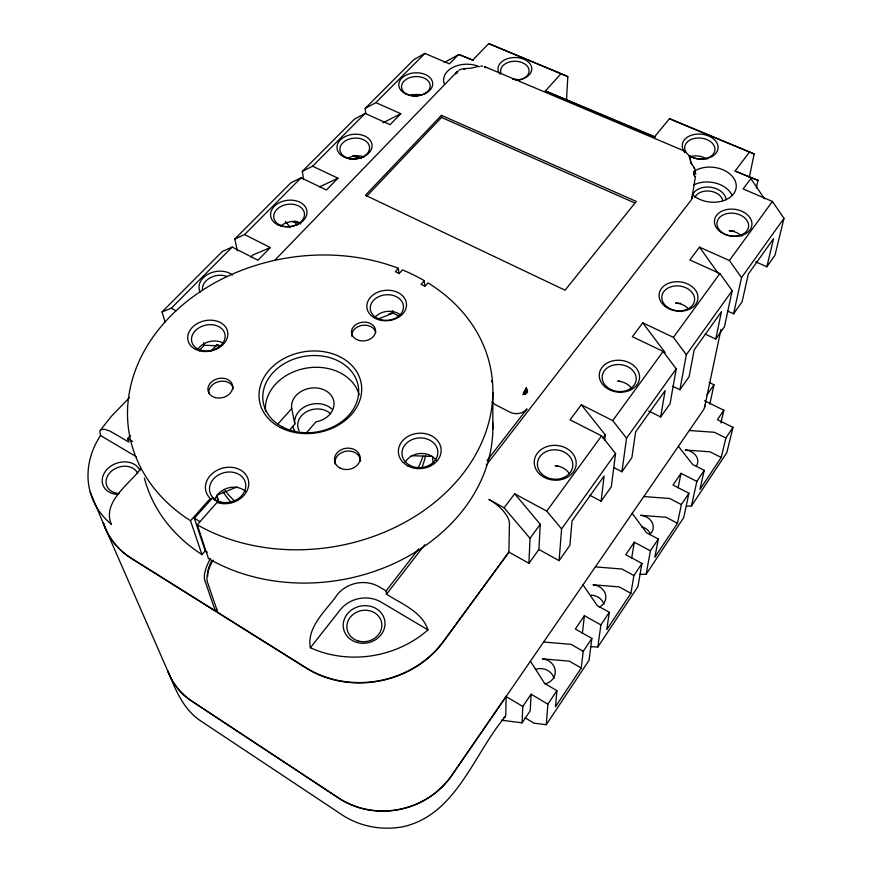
<?xml version="1.0" encoding="UTF-8"?>
<svg xmlns="http://www.w3.org/2000/svg" width="872" height="872" viewBox="0 0 872 872"><rect width="100%" height="100%" fill="white"/><g stroke="black" fill="none" stroke-linecap="round" stroke-linejoin="round"><path stroke-width="1.31" d="M492.844 429.198L492.854 392.509M501.378 720.196L522.099 722.844L522.797 706.451L531.113 694.199L547.889 704.173L546.275 724.719L533.991 723.161L525.064 717.787M504.125 507.787L488.92 499.482A24.242 10.649 37.2 0 1 509.444 523.625L508.899 552.118L528.944 563.301L530.023 538.34L540.248 524.268L514.633 493.77L504.125 507.787L530.023 538.34M531.113 694.199L530.22 710.789L522.099 722.844M528.944 563.301L538.896 549.48L540.248 524.268M566.495 100.149L567.814 76.605L561.056 73.651L488.702 43.6L472.635 60.266L459.522 54.729A19.413 13.036 -1.8 0 0 458.094 54.947L444.153 62.544M538.896 549.48L559.105 560.642L561.59 528.912L615.567 453.516L601.571 435.891L570.081 419.792L581.352 404.75L612.711 420.609L626.543 438.191L621.932 471.774L613.801 467.555M704.979 405.284A17.396 13.756 9.7 0 1 703.039 410.527L530.427 661.194L544.64 683.441L556.914 690.668L555.475 706.8L581.232 668.05L583.226 651.319L591.859 638.413L575.346 629.017L584.414 615.654L600.873 624.93L597.832 647.035L590.355 646.643M582.365 633.454L584.414 615.654M604.645 440.229L605.255 434.899L581.352 404.75M589.864 495.274L601.102 501.226L604.1 476.058L572.054 520.955L569.874 545.414L559.105 560.642M591.859 638.413L589.058 660.257L546.275 724.719M615.567 453.516L611.305 486.805L601.102 501.226M582.997 584.84L597.266 605.593L609.31 612.318L606.781 629.606L630.903 593.331L633.9 575.531L641.977 563.454L625.78 554.701L634.271 542.188L650.414 550.842L646.13 574.256L639.83 574.332M631.644 558.32L634.271 542.188M691.812 198.685L695.475 176.384M648.768 411.05L660.671 416.969L665.118 390.58L635.623 431.913L631.851 457.735L621.932 471.774M641.977 563.454L637.901 586.66L597.832 647.035M672.672 386.22L679.909 389.751L686.329 354.708L673.391 337.344L642.773 322.825L632.374 336.69L663.123 351.427L676.214 368.834L670.088 403.649L660.671 416.969M632.222 513.368L646.501 532.759L658.306 539.038L654.85 557.306L677.468 523.265L681.359 504.561L688.924 493.247L673.042 485.072L681.01 473.333L696.837 481.409L691.463 505.934L686.395 506.272M678.111 487.764L681.01 473.333M705.284 334.129L715.759 339.045L721.438 311.685L694.188 349.868L689.087 376.769L679.909 389.751M749.31 177.321L754.149 153.995L749.604 151.957L669.467 118.668L654.436 136.991L545.392 90.971L561.056 73.651M704.532 407.475L720.991 329.409M688.924 493.247L683.735 517.587L646.13 574.256M727.695 311.108L733.581 313.822L741.527 277.623L729.384 260.51L699.486 247.158L689.883 259.976L719.901 273.525L732.175 290.681L724.479 326.706L715.759 339.045M709.819 404.15L713.983 384.792L709.121 382.448M756.351 188.025L758.008 180.319L735.085 171.021L749.604 151.957M678.405 446.3L692.662 464.471L704.249 470.335L699.954 489.443L721.231 457.44L725.886 437.973L732.992 427.335L717.405 419.683L723.836 410.222L704.522 400.804M720.893 422.975L723.836 410.222M755.697 261.818L766.848 266.767L773.573 238.656L748.329 274.026L742.094 301.788L733.581 313.822M732.992 427.335L726.823 452.644L691.463 505.934M758.008 180.319L750.389 177.485A21.222 14.9 7 0 1 750.89 178.586L743.118 188.952L772.428 201.443L783.972 218.338L774.957 255.3L766.848 266.767M275.181 259.856L457.266 71.526M455.653 73.815L456.492 72.18M456.754 73.335L457.996 71.199L456.427 73.313M129.394 397.741L111.561 416.075L100.629 429.885L99.844 431.193L100.509 435.499A95.462 76.398 -17.2 0 0 111.387 524.345C102.602 504.398 124.947 486.936 136.305 474.172A28.732 22.541 -19.6 0 0 140.37 468.613M547.889 704.173L556.914 690.668M600.873 624.93L609.31 612.318M650.414 550.842L658.306 539.038M696.837 481.409L704.249 470.335M505.193 716.762C473.442 754.236 456.296 815.287 402.308 826.896C382.056 830.406 361.15 826.765 343.633 815.887L200.963 721.111C184.232 710.168 176.188 691.507 168.939 673.729M168.024 671.364A77.488 67.493 -22.4 0 0 192.004 701.361L338.663 798.153A79.853 74.698 -16.2 0 0 451.849 775.437L530.427 661.194M707.029 394.842L713.983 384.792M626.543 438.191L676.214 368.834M686.329 354.708L732.175 290.681M741.527 277.623L783.972 218.338M602.901 438.136L605.255 434.899M561.59 528.912L546.755 511.123L601.571 435.891M612.711 420.609L663.123 351.427M673.391 337.344L719.901 273.525M729.384 260.51L772.428 201.443M684.912 151.902L684.335 151.368L684.564 152.709M386.089 590.911L379.113 586.791A30.324 26.836 -11.7 0 0 337.322 594.639C326.782 610.029 306.366 626.663 310.367 647.743A99.386 86.361 -10.5 0 0 427.945 629.9C422.048 611.534 401.207 603.773 386.514 594.181L386.089 590.911L418.615 548.913M486.99 460.623L527.004 408.935A12.579 10.159 1.2 0 1 509.608 412.031L495.765 404.87A12.524 10.083 0.4 0 1 492.07 401.927M386.514 594.181L424.751 544.717M486.271 465.136L690.777 200.604A11.358 8.099 5.8 0 0 692.106 196.614M310.367 647.743L340.211 609.888A29.757 26.52 -12 0 1 381.217 602.149L427.945 629.9M103.234 522.546A92.53 75.134 -17.8 0 0 131.737 558.44L215.319 610.847L216.834 609.048M144.392 478.15A177.016 143.608 -10 0 0 201.977 554.603L205.214 550.897L194.336 518.23L212.888 497.531A18.399 15.042 -15.9 0 1 222.665 473.104A18.399 15.042 -15.9 0 1 245.751 486.772A18.399 15.042 -15.9 0 1 220.224 501.88L216.485 500.964L212.299 498.021M306.366 432.894L315.947 421.874A21.353 17.08 -9.6 0 0 333.823 401.403A21.353 17.08 -9.6 0 0 309.952 388.247A21.353 17.08 -9.6 0 0 291.717 408.521L277.688 424.315M398.82 273.612L398.384 268.293L395.354 271.672L399.191 273.568L402.461 269.917A183.621 146.234 -9.6 0 1 424.348 280.686L421.1 284.381L424.991 286.31L427.999 282.877A183.621 146.234 -9.6 0 1 451.805 486.62A183.621 146.234 -9.6 0 1 197.257 524.802L208.463 558.571A177.016 143.608 -10 0 0 397.065 562.08A177.016 143.608 -10 0 0 492.713 422.408M289.657 429.983L294.834 424.108A21.026 16.95 -9.8 0 1 307.413 405.502A21.026 16.95 -9.8 0 1 331.927 409.11M197.257 524.802L217.008 502.457A21.953 17.92 -15.9 0 0 248.662 485.246A21.953 17.92 -15.9 0 0 220.758 468.689A21.953 17.92 -15.9 0 0 210.316 498.49L190.532 520.748L201.977 554.603M366.589 196.331L441.526 117.448L441.439 115.344L636.277 201.432L565.078 290.202L365.433 195.263L441.439 115.344M100.629 429.885L104.171 429.177L109.872 431.051L128.936 442.104L127.595 438.518L130.408 435.564M211.264 350.817L216.91 344.909M199.732 350.01L204.299 345.268L221.303 345.868M237.358 250.842L234.775 239.048L244.607 234.557L270.32 247.561L257.959 260.238L232.17 247.049L222.436 251.409L162.039 311.925L165.091 322.139M303.543 179.392L302.322 171.37L312.623 166.203L337.933 178.204L326.455 189.976L301.08 177.812L290.845 182.858L234.775 239.048M365.706 113.534L365.205 108.357L375.908 102.624L400.782 113.731L390.1 124.685L365.15 113.425L354.512 119.072L302.322 171.37M458.094 54.947L449.407 63.863L424.882 53.41L413.917 59.558L365.205 108.357M250.929 256.924L252.815 255.006L270.32 247.561M162.039 311.925L171.272 308.241L232.17 247.049M244.607 234.557L301.08 177.812M312.623 166.203L365.15 113.425M375.908 102.624L424.882 53.41M383.004 122.799L400.782 113.731M319.621 186.859L337.933 178.204M458.977 70.12L462.302 68.812M237.195 486.849L216.746 495.307L218.087 499.798A5.014 2.725 -24.9 0 1 217.673 501.694M388.836 313.975L392.596 312.492M378.056 319.065L393.13 313.135L399.147 316.176M477.573 66.621L471.262 68.169L464.613 68.626M480.712 66.109L482.739 66.141M216.31 344.898L218.937 344.985M411.268 455.642L432.588 456.481L432.883 461.103A4.872 2.681 4.7 0 0 433.896 462.716M734.409 231.058L729.112 230.742A15.685 11.38 8 0 1 741.745 236.149M680.825 303.391L675.571 303.064A16.219 12.317 7.4 0 1 688.499 308.928M620.374 381.315L617.758 381.14A16.797 13.385 6.3 0 1 631.753 388.52M689.283 430.506L714.408 432.294L725.886 437.973M557.862 465.899L555.148 465.703A17.44 14.584 4.3 0 1 569.46 473.747M643.808 496.539L669.652 498.501L681.359 504.561M595.358 566.898L621.976 569.034L633.9 575.531M543.638 642.01L571.062 644.343L583.226 651.319M464.722 69.226L463.392 68.866L464.242 69.531M545.392 90.971L655.613 137.111M473.343 60.212L459.522 54.729M567.814 76.605L488.702 43.6M674.983 121.11L754.149 153.995M735.085 171.021L750.389 177.485M485.094 66.817L683.735 150.725M411.802 94.438L416.783 96.629M669.467 118.668L673.882 120.619M441.526 117.448L634.794 202.958M355.329 155.51L361.466 158.355M352.779 155.739L358.545 158.421M294.605 220.932L300.644 223.919M292.131 221.259L295.641 222.992L297.101 225.183M721.231 457.44L709.993 451.816L685.239 450.017A12.753 10.355 11.1 0 1 696.314 466.051M695.344 171.599L694.853 168.939L690.7 162.127L691.485 163.947L689.207 155.826L690.123 158.748M677.468 523.265L666.023 517.26L640.571 515.308A13.102 11.053 10.8 0 1 652.278 522.818A13.102 11.053 10.8 0 1 649.629 534.591M171.272 308.241L176.024 310.803M514.633 493.77L546.755 511.123M630.903 593.331L619.229 586.911L593.036 584.785A13.472 11.816 10.1 0 1 605.451 594.29A13.472 11.816 10.1 0 1 599.206 607.108M486.031 67.591L484.472 66.708L485.802 67.765M581.232 668.05L569.351 661.161L542.373 658.851A13.876 12.666 8.4 0 1 555.224 670.655A13.876 12.666 8.4 0 1 544.88 683.855M127.595 438.518L132.577 441.45M506.131 696.597L522.797 706.451M100.509 435.499L136.294 456.743M194.336 518.23L199.928 521.587M205.214 550.897L207.373 552.216M285.329 221.455L290.343 227.418M348.233 157.418L349.912 159.5M642.773 322.825L665.14 352.571M699.486 247.158L718.147 273.219M764.515 198.838L750.89 178.586M105.207 527.931L168.819 673.457M90.187 492.026L105.043 527.527M491.557 380.617L492.375 382.568M693.436 166.563L694.101 168.198M215.319 610.847L204.909 580.697A25.103 10.475 -57.6 0 1 210.544 558.494M203.612 342.729L204.299 345.268M291.717 408.521L294.834 424.108M695.485 172.493L695.769 174.302M392.891 310.552L393.13 313.135M424.348 280.686L424.664 285.983M690.406 159.478L690.461 161.636M694.951 170.759A24.765 17.462 6.5 0 1 730.191 174.237A24.765 17.462 6.5 0 1 727.357 199.045A24.765 17.462 6.5 0 1 692.248 194.467M684.923 152.328A17.974 12.437 5.7 0 1 697.654 134.081A17.974 12.437 5.7 0 1 717.416 150.823A17.974 12.437 5.7 0 1 688.782 155.587M693.905 184.875A24.46 17.396 6.7 0 1 732.131 195.448M444.349 83.941A22.825 15.434 -1.7 0 1 453.32 67.209A22.825 15.434 -1.7 0 1 479.437 66.763M200.2 292.131A19.119 14.181 -11.4 0 1 208.419 274.026A19.119 14.181 -11.4 0 1 232.475 275.072M499.907 74.12A16.884 11.336 -0.3 0 1 509.433 58.13A16.884 11.336 -0.3 0 1 531.517 66.795A16.884 11.336 -0.3 0 1 515.352 80.18M692.553 194.652A17.266 12.273 6.7 0 1 711.192 187.317A17.266 12.273 6.7 0 1 726.104 199.797M694.864 197.355A14.443 10.29 6.7 0 1 709.852 191.121A14.443 10.29 6.7 0 1 722.823 200.767M503.558 717.645A19.206 6.518 36 0 0 505.782 715.084L506.142 696.325L451.838 775.186A79.886 74.719 -16.2 0 1 338.608 797.913L191.884 701.088A77.521 67.515 -22.4 0 1 167.904 671.091M535.386 669.456A13.69 12.546 8.8 0 1 554.08 678.46M103.408 522.949A92.487 75.112 -17.8 0 0 131.901 558.832L306.192 668.137A96.127 84.617 -11 0 0 443.358 641.803L508.899 552.118L443.336 641.443A96.171 84.639 -11 0 1 306.105 667.778L217.804 612.417L207.482 582.289A25.114 10.431 -57.6 0 1 213.15 560.086M690.384 156.589A14.966 10.475 5.9 0 1 706.952 159.14M512.638 79.385A14.083 9.57 -0.2 0 1 518.687 79.701M500.931 72.976A14.268 9.592 -0.3 0 1 512.551 61.4A14.268 9.592 -0.3 0 1 529.042 69.814A14.268 9.592 -0.3 0 1 515.559 80.431M280.882 225.913A15.238 11.129 -8.1 0 1 300.132 222.763M348.495 157.952A14.661 10.388 -5.3 0 1 364.136 156.916M410.81 95.593A14.148 9.701 -3.1 0 1 421.568 94.895M418.484 95.778A14.344 9.723 -3.1 0 1 401.872 84.551A14.344 9.723 -3.1 0 1 424.283 78.164A14.344 9.723 -3.1 0 1 423.16 94.438M422.059 94.874A14.344 9.723 -3.1 0 1 419.705 95.549M207.841 576.109A20.078 8.371 -57.6 0 1 211.569 561.132M425.612 455.38A108.477 88.497 -10.1 0 1 421.688 468.308M231.407 502.654A108.477 88.497 -10.1 0 1 223.079 491.786M423.007 456.067A109.273 88.835 -10 0 1 417.873 468.428M234.862 501.193A109.273 88.835 -10 0 1 224.976 490.424M117.807 494.457A19.914 15.761 -19.9 0 1 107.005 469.398A19.914 15.761 -19.9 0 1 140.087 470.608M119.126 493.487A16.666 13.2 -20 0 1 110.09 472.493A16.666 13.2 -20 0 1 137.754 473.529M202.489 290.005A16.143 11.99 -11.4 0 1 210.217 277.765A16.143 11.99 -11.4 0 1 227.341 276.598M591.238 595.129A13.309 11.728 10.4 0 1 603.969 604.372M641.563 526.699A12.938 10.976 11.1 0 1 650.436 533.915M217.074 497.356A12.6 10.584 -14.4 0 1 218.087 499.798M190.532 520.748A183.621 146.234 -9.6 0 1 160.35 327.414A183.621 146.234 -9.6 0 1 398.384 268.293M375.102 317.114A16.405 12.699 -5.1 0 1 400.967 315.359M214.806 499.547A18.105 14.9 -16.2 0 1 228.279 487.917A18.105 14.9 -16.2 0 1 245.566 491.405M198.173 348.964A16.764 12.851 -12.9 0 1 223.047 343.001M405.044 462.443A17.658 14.726 -4.4 0 1 420.108 453.527A17.658 14.726 -4.4 0 1 436.207 460.285M265.502 411.235A47.644 38.117 -9.6 0 1 306.17 368.158A47.644 38.117 -9.6 0 1 359.144 394.94M208.822 393.152A12.48 9.755 -13.5 0 1 219.831 381.38A12.48 9.755 -13.5 0 1 233.391 388.901M335.066 463.915A12.873 10.628 -8.8 0 1 346.871 451.097A12.873 10.628 -8.8 0 1 360.561 461.223M352.026 336.538A12.055 9.363 -6.3 0 1 361.956 325.387A12.055 9.363 -6.3 0 1 375.756 332.483M299.172 430.844A18.53 14.966 -9.8 0 1 306.77 411.628A18.53 14.966 -9.8 0 1 330.597 413.786M294.671 430.79A23.435 18.901 -9.8 0 1 292.85 426.517M527.593 392.073L525.467 394.133L522.884 394.536L525.543 393.545L523.244 393.185L525.729 392.836L523.81 391.702L526.023 392.073L524.541 390.187L526.394 391.299L525.369 388.759L526.83 390.558L526.252 387.495L527.593 392.073M220.224 501.88L216.485 500.964L212.888 497.531L214.24 499.634L220.224 501.88M694.428 176.024L693.665 171.457L694.428 176.024M689.589 155.772A15.184 10.519 5.7 0 0 714.604 151.597A15.184 10.519 5.7 0 0 695.278 138.245A15.184 10.519 5.7 0 0 689.589 155.772M277.797 224.813A18.301 13.222 -8 0 0 306.857 213.913A18.301 13.222 -8 0 0 281.656 201.726A18.301 13.222 -8 0 0 277.797 224.813M344.32 157.102A17.604 12.328 -5.2 0 0 372.006 146.943A17.604 12.328 -5.2 0 0 347.241 135.672A17.604 12.328 -5.2 0 0 344.32 157.102M406.232 94.1A16.982 11.5 -3.1 0 0 432.654 84.606A16.982 11.5 -3.1 0 0 408.325 74.164A16.982 11.5 -3.1 0 0 406.232 94.1M720.708 232.05A18.846 13.516 7.8 0 0 751.566 226.698A18.846 13.516 7.8 0 0 727.303 209.454A18.846 13.516 7.8 0 0 720.708 232.05M665.292 306.53A19.5 14.661 7.2 0 0 697.48 300.786A19.5 14.661 7.2 0 0 672.824 282.092A19.5 14.661 7.2 0 0 665.292 306.53M605.321 387.113A20.22 15.958 6.1 0 0 638.947 380.955A20.22 15.958 6.1 0 0 613.932 360.627A20.22 15.958 6.1 0 0 605.321 387.113M540.204 474.608A20.993 17.407 4.1 0 0 575.422 467.959A20.993 17.407 4.1 0 0 550.068 445.777A20.993 17.407 4.1 0 0 540.204 474.608M722.234 232.552A15.925 11.434 7.8 0 0 748.307 228.039A15.925 11.434 7.8 0 0 727.826 213.444A15.925 11.434 7.8 0 0 722.234 232.552M279.825 224.987A15.467 11.183 -8 0 0 304.383 215.787A15.467 11.183 -8 0 0 283.117 205.465A15.467 11.183 -8 0 0 279.825 224.987M346.108 157.44A14.868 10.42 -5.2 0 0 369.51 148.861A14.868 10.42 -5.2 0 0 348.604 139.313A14.868 10.42 -5.2 0 0 346.108 157.44M356.877 642.413A21.004 18.715 -12 0 0 384.705 620.384A21.004 18.715 -12 0 0 350.718 610.585A21.004 18.715 -12 0 0 356.877 642.413M358.294 640.985A17.571 15.663 -12.1 0 0 381.587 622.586A17.571 15.663 -12.1 0 0 353.182 614.346A17.571 15.663 -12.1 0 0 358.294 640.985M542.406 474.499A17.734 14.715 4.1 0 0 572.163 468.918A17.734 14.715 4.1 0 0 550.777 450.148A17.734 14.715 4.1 0 0 542.406 474.499M667.004 306.857A16.47 12.404 7.2 0 0 694.199 302.028A16.47 12.404 7.2 0 0 673.402 286.201A16.47 12.404 7.2 0 0 667.004 306.857M607.261 387.244A17.069 13.494 6.1 0 0 635.677 382.067A17.069 13.494 6.1 0 0 614.575 364.856A17.069 13.494 6.1 0 0 607.261 387.244M377.391 318.367A16.655 12.775 -5 0 0 403.442 307.98A16.655 12.775 -5 0 0 379.789 296.197A16.655 12.775 -5 0 0 377.391 318.367M375.396 318.443A19.86 15.216 -5 0 0 406.45 306.028A19.86 15.216 -5 0 0 378.208 292.022A19.86 15.216 -5 0 0 375.396 318.443M199.644 350.849A20.296 15.413 -12.7 0 0 227.756 332.33A20.296 15.413 -12.7 0 0 195.938 324.373A20.296 15.413 -12.7 0 0 199.644 350.849M407.845 465.921A21.408 17.702 -4.4 0 0 441.112 451.609A21.408 17.702 -4.4 0 0 410.352 435.237A21.408 17.702 -4.4 0 0 407.845 465.921M215.33 397.61A12.524 9.766 -13.4 0 0 232.639 385.936A12.524 9.766 -13.4 0 0 213.008 380.813A12.524 9.766 -13.4 0 0 215.33 397.61M280.37 427.542A51.612 41.006 -9.5 0 0 361.466 393.294A51.612 41.006 -9.5 0 0 289.275 355.983A51.612 41.006 -9.5 0 0 280.37 427.542M356.55 339.481A12.088 9.374 -6.3 0 0 375.538 331.883A12.088 9.374 -6.3 0 0 358.523 323.196A12.088 9.374 -6.3 0 0 356.55 339.481M339.797 467.872A12.906 10.649 -8.8 0 0 360.103 459.293A12.906 10.649 -8.8 0 0 342.031 449.353A12.906 10.649 -8.8 0 0 339.797 467.872M201.476 350.402A17.015 12.938 -12.8 0 0 225.063 334.892A17.015 12.938 -12.8 0 0 198.402 328.177A17.015 12.938 -12.8 0 0 201.476 350.402M409.895 465.365A17.952 14.857 -4.4 0 0 437.798 453.396A17.952 14.857 -4.4 0 0 412.042 439.619A17.952 14.857 -4.4 0 0 409.895 465.365M282.67 427.062A48.189 38.324 -9.5 0 0 358.414 395.147A48.189 38.324 -9.5 0 0 291.085 360.19A48.189 38.324 -9.5 0 0 282.67 427.062"/></g></svg>
